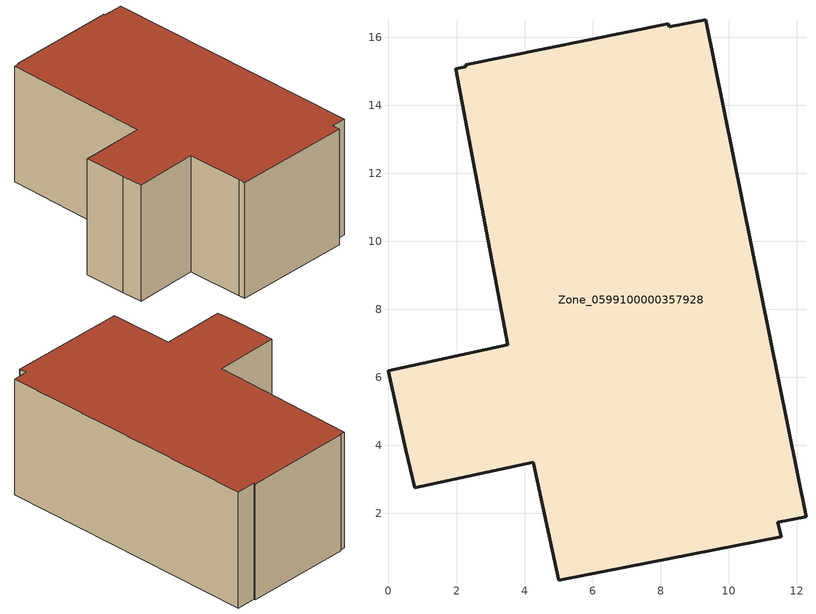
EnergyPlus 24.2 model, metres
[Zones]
Zone_0599100000357928
 floor ground (C_G): 4.26,3.5 0.77,2.75 0.5,3.88 0,6.19 3.51,6.95 1.97,15.07 2.28,15.13 2.27,15.19 8.23,16.39 8.25,16.31 9.32,16.52 12.28,1.91 11.45,1.73 11.54,1.32 5.01,0.03 4.94,0.38 z0
 wall outside (C_F): 0,6.19 0.5,3.88 0.77,2.75 4.26,3.5 4.94,0.38 5.01,0.03 11.54,1.32 11.45,1.73 12.28,1.91 9.32,16.52 8.25,16.31 8.23,16.39 2.27,15.19 2.28,15.13 1.97,15.07 3.51,6.95 0,6.19 z0:6.67
 roof outside (C_R): 0.77,2.75 4.26,3.5 4.94,0.38 5.01,0.03 11.54,1.32 11.45,1.73 12.28,1.91 9.32,16.52 8.25,16.31 8.23,16.39 2.27,15.19 2.28,15.13 1.97,15.07 3.51,6.95 0,6.19 0.5,3.88 z6.67
[BUILDING]
Pand.0599100000357928: North Axis=0; Terrain=City; Loads Convergence Tolerance Value=0.04; Temperature Convergence Tolerance Value=0.4; Solar Distribution=FullExterior; Maximum Number of Warmup Days=25; Minimum Number of Warmup Days=1
[Site:Location]
Rotterdam.The.Hague.AP_ZH_NLD Design_Conditions: Latitude=51.96; Longitude=4.45; Time Zone=1; Elevation=-4.5
[SITE:GROUNDTEMPERATURE:BUILDINGSURFACE]
18, 18, 18, 18, 18, 18, 18, 18, 18, 18, 18, 18
[MATERIAL] Thermal Absorptance=0.9; Solar Absorptance=0.7; Visible Absorptance=0.7
Name | Roughness | Thickness | Conductivity | Density | Specific Heat
G.D.1992-2005 | MediumSmooth | 0.15 | 0.06 | 540 | 1210
F.D.1992-2005 | Rough | 0.3 | 0.12 | 1920 | 840
R.D.1992-2005 | MediumRough | 0.2 | 0.08 | 1500 | 1000
[CONSTRUCTION]
C_G: G.D.1992-2005
C_F: F.D.1992-2005
C_R: R.D.1992-2005
[ZONE]
Zone_0599100000357928: Type=1; Multiplier=1; Ceiling Height=Autocalculate; Volume=Autocalculate; Floor Area=autocalculate; Part of Total Floor Area=Yes
[ZONEINFILTRATION:DESIGNFLOWRATE]
Infil_Zone_0599100000357928: Zone or ZoneList or Space or SpaceList=Zone_0599100000357928; Schedule=AlwaysOn; Design Flow Rate Calculation Method=Flow/Area; Flow Rate per Floor Area=0.0021; Constant Term Coefficient=1; Temperature Term Coefficient=0; Velocity Term Coefficient=0; Velocity Squared Term Coefficient=0
[HVACTEMPLATE:ZONE:IDEALLOADSAIRSYSTEM]
Zone_0599100000357928: Maximum Heating Supply Air Temperature=50; Minimum Cooling Supply Air Temperature=13; Maximum Heating Supply Air Humidity Ratio=0.0156; Minimum Cooling Supply Air Humidity Ratio=0.0077; Heating Limit=NoLimit; Cooling Limit=NoLimit; Dehumidification Control Type=ConstantSensibleHeatRatio; Cooling Sensible Heat Ratio=0.7; Dehumidification Setpoint=60; Humidification Control Type=None; Humidification Setpoint=30; Outdoor Air Method=None; Outdoor Air Flow Rate per Person=0.00944; Outdoor Air Flow Rate per Zone Floor Area=0; Outdoor Air Flow Rate per Zone=0; Demand Controlled Ventilation Type=None; Outdoor Air Economizer Type=NoEconomizer; Heat Recovery Type=None; Sensible Heat Recovery Effectiveness=0.7; Latent Heat Recovery Effectiveness=0.65
[ZONECONTROL:THERMOSTAT]
ThermostatControl_Zone_0599100000357928: Zone or ZoneList=Zone_0599100000357928; Control Type Schedule=DualSetpointControlType; Control 1=Thermostat_Zone_0599100000357928; Temperature Difference Between Cutout And Setpoint=0
[THERMOSTATSETPOINT:DUALSETPOINT]
Thermostat_Zone_0599100000357928: Heating Setpoint Temperature Schedule=HeatingSetpoint_Zone_0599100000357928; Cooling Setpoint Temperature Schedule=CoolingSetpoint_Zone_0599100000357928
[SCHEDULE:COMPACT]
HeatingSetpoint_Zone_0599100000357928: Through: 12/31, For: AllDays, Until: 24:00, 21
CoolingSetpoint_Zone_0599100000357928: Through: 12/31, For: AllDays, Until: 24:00, 24
DualSetpointControlType: Through: 12/31, For: AllDays, Until: 24:00, 4
AlwaysOn: Through: 12/31, For: AllDays, Until: 24:00, 1
